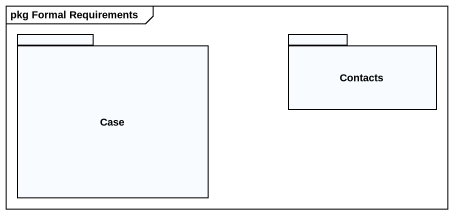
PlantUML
@startuml
mainframe pkg Formal Requirements
package Case {
}
package Contacts {
}
@enduml
